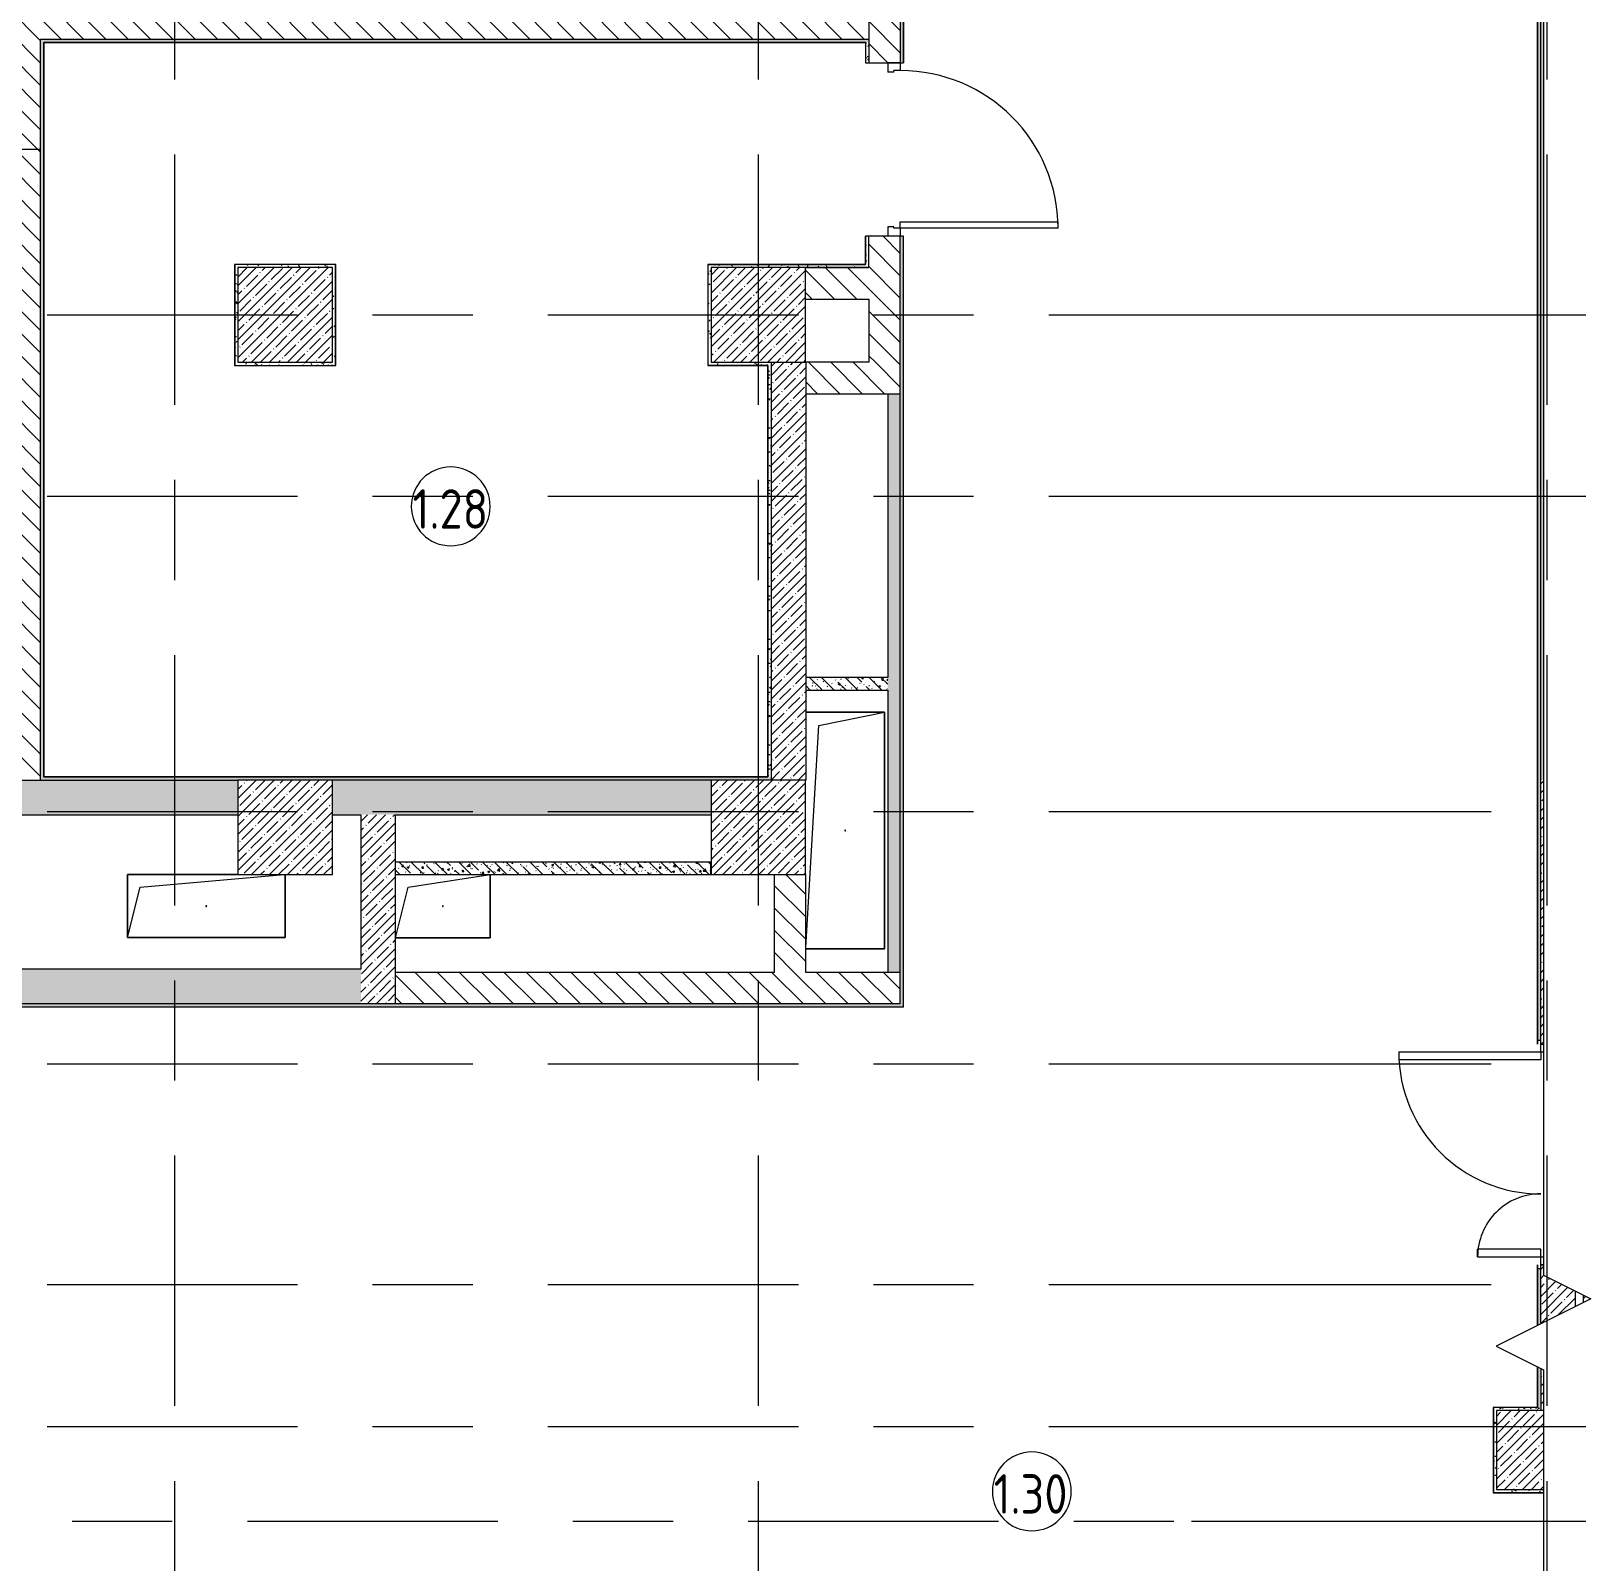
# Model space of a CAD drawing. Header units: millimetres. Extents: x -4185 to 186529, y -8553 to 29097.
# Drawn here: x 28700 to 38588, y 10241 to 19950 of the extents above; entities that cross this region are included whole.
import ezdxf

# ---------------------------------------------------------------- set-up
doc = ezdxf.new("R2010")
doc.units = ezdxf.units.MM
doc.linetypes.add('Осевая', pattern=[3175, 635, -476.25, 1587.5, -476.25])
for name, color, linetype, lineweight in [('A-AREA-IDEN', 7, 'Continuous', 9), ('A-DETL', 7, 'Continuous', 9), ('A-DETL-GENF', 7, 'Continuous', 9), ('A-DOOR', 7, 'Continuous', 9), ('A-DOOR-1', 7, 'Continuous', 13), ('A-DOOR-FRAM', 7, 'Continuous', 13), ('A-GENM', 7, 'Continuous', 9), ('A-WALL', 7, 'Continuous', 9), ('I-WALL', 7, 'Continuous', 9), ('S-COLS', 7, 'Continuous', 9), ('Оси', 7, 'Continuous', 9), ('Оси-2', 7, 'Осевая', 9)]:
    doc.layers.add(name, color=color, linetype=linetype, lineweight=lineweight)
doc.layers.add('A-WALL-1', color=7, linetype='Continuous', lineweight=9, true_color=0x3c3c3c)
doc.layers.add('A-WALL-FNSH-1', color=7, linetype='Continuous', lineweight=9, true_color=0x3c3c3c)
doc.styles.add('GOST Common_1', font='GOST_Common.ttf', dxfattribs={"width": 0.9, "height": 250})
pattern_1 = [(135, (0, 0), (-70.71068, -70.71068), [])]
pattern_2 = [(45, (0, 0), (-57.02463, 57.02463), []), (45, (57.025, 0), (-57.02463, 57.02463), [100.806, -20.161, 3.353, -16.808])]
pattern_3 = [(135, (0, 0), (-75.43415, -75.43415), [106.68, -17.78, 3.556, -17.78]), (135, (0, 75.39), (-75.43415, -75.43415), []), (50, (0, 0), (127.52922, -11.15758), [13.335, -146.685]), (355, (0, 0), (-24.66966, 133.74002), [10.668, -117.348]), (100.451, (10.63, -0.93), (102.85973, 122.58178), [11.333, -124.663]), (46.184, (0, 35.56), (189.75516, -29.43036), [20.002, -220.027]), (96.636, (15.81, 33.1), (166.1822, 173.1996), [17, -186.995]), (351.184, (0, 35.56), (166.1839, 173.1976), [16.002, -176.022]), (21, (17.78, 26.67), (106.13027, -71.58603), [13.335, -146.685]), (326, (17.78, 26.67), (43.26188, 128.93175), [10.668, -117.348]), (71.451, (26.62, 20.7), (149.39198, 57.34505), [11.333, -124.663]), (37.5, (0, 0), (2.16223, 59.18836), [3.353, -112.573, 3.353, -115.773, -117.792]), (37.5, (0, 0), (2.16223, 59.18836), [-235.052, 3.353, -114.44]), (7.5, (0, 0), (46.77386, 70.12615), [3.353, -64.567, 3.353, -109.906, -44.894]), (7.5, (0, 0), (46.77386, 70.12615), [-181.178, 3.353, -41.542]), (327.5, (-39.65, 0), (94.91367, -4.010093), [3.353, -41.097, 3.353, -135.331, -184.023]), (327.5, (-39.65, 0), (94.91367, -4.010093), [-183.134, 3.353, -180.67]), (317.5, (-57.43, 0), (103.69057, 17.79882), [3.353, -54.432, 3.353, -88.748, -130.683]), (317.5, (-57.43, 0), (103.69057, 17.79882), [-149.885, 3.353, -127.33])]
pattern_4 = [(0, (0, 0), (121.92, 30.48), [10.058, -81.382, 10.058, -81.382, -487.68]), (0, (0, 0), (121.92, 30.48), [-182.88, 10.058, -172.822, 10.058, -81.382, -213.36]), (0, (0, 0), (121.92, 30.48), [-457.2, 10.058, -50.902, 10.058, -142.342]), (120, (45.72, 15.24), (-87.356454, 90.345817), [10.058, -81.382, 10.058, -81.382, -487.68]), (120, (45.72, 15.24), (-87.356454, 90.345817), [-182.88, 10.058, -172.822, 10.058, -81.382, -213.36]), (120, (45.72, 15.24), (-87.356454, 90.345817), [-457.2, 10.058, -50.902, 10.058, -142.342]), (240, (60.96, 76.2), (-34.563546, -120.825817), [10.058, -81.382, 10.058, -81.382, -487.68]), (240, (60.96, 76.2), (-34.563546, -120.825817), [-182.88, 10.058, -172.822, 10.058, -81.382, -213.36]), (240, (60.96, 76.2), (-34.563546, -120.825817), [-457.2, 10.058, -50.902, 10.058, -142.342])]

# ---------------------------------------------------------------- blocks, each defined once
blk = doc.blocks.new('BSC_Колонна _Прямоугольная - 600х600-V23-План размещения напольных электротехнических лючков и розеток 1 этажа в осях 1-12')
at = {"layer": 'S-COLS'}
h = blk.add_hatch(dxfattribs=at)
h.set_pattern_fill('FP_38', color=256, style=0, pattern_type=2)
h.set_pattern_definition([(45, (-33310, -18150), (-57.02463, 57.02463), []), (45, (-33252.975, -18150), (-57.02463, 57.02463), [100.806, -20.161, 3.353, -16.808])])
h.paths.add_polyline_path([(-300, -300), (300, -300), (300, 300), (-300, 300)])
for p, q in [((300, 300), (-300, 300)), ((-300, 300), (-300, -300)), ((300, -300), (300, 300)), ((-300, -300), (300, -300))]:
    blk.add_line(p, q, dxfattribs=at)
blk = doc.blocks.new('BSC_Колонна _Прямоугольная - 600х600-V32-План размещения напольных электротехнических лючков и розеток 1 этажа в осях 1-12')
at = {"layer": 'S-COLS'}
h = blk.add_hatch(dxfattribs=at)
h.set_pattern_fill('FP_42', color=256, style=0, pattern_type=2)
h.set_pattern_definition([(45, (-33310, -14900), (-57.02463, 57.02463), []), (45, (-33252.975, -14900), (-57.02463, 57.02463), [100.806, -20.161, 3.353, -16.808])])
h.paths.add_polyline_path([(100.5, -300), (300, -300), (300, 300), (-300, 300), (-300, -300), (-99, -300)])
for p, q in [((300, 300), (-300, 300)), ((-300, 300), (-300, -300)), ((300, -300), (300, 300)), ((-300, -300), (300, -300))]:
    blk.add_line(p, q, dxfattribs=at)
blk = doc.blocks.new('BSC_Колонна _Прямоугольная - 600х600-V35-План размещения напольных электротехнических лючков и розеток 1 этажа в осях 1-12')
at = {"layer": 'S-COLS'}
h = blk.add_hatch(dxfattribs=at)
h.set_pattern_fill('FP_45', color=256, style=0, pattern_type=2)
h.set_pattern_definition([(45, (-30310, -14900), (-57.02463, 57.02463), []), (45, (-30252.975, -14900), (-57.02463, 57.02463), [100.806, -20.161, 3.353, -16.808])])
h.paths.add_polyline_path([(211, -300), (300, -300), (300, 300), (-300, 300), (-300, -300)])
for p, q in [((300, 300), (-300, 300)), ((-300, 300), (-300, -300)), ((300, -300), (300, 300)), ((-300, -300), (300, -300))]:
    blk.add_line(p, q, dxfattribs=at)
blk = doc.blocks.new('110_Дверь_СКБ_2Ст - Д-2 1450x2100h_Лестничная клетка EIS60-31891763-План размещения напольных электротехнических лючков и розеток 1 этажа в осях 1-12')
at = {"layer": 'A-DOOR'}
for centre, radius, start, end in [((662.5, 110), 900, 90, 180), ((-637.5, 110), 400, 360, 90)]:
    blk.add_arc(centre, radius, start, end, dxfattribs=at)
at = {"layer": 'A-DOOR-1'}
for p, q in [((662.5, 1010), (612.5, 1010)), ((612.5, 110), (612.5, 1010)), ((662.5, 1010), (662.5, 110)), ((-637.5, 510), (-587.5, 510)), ((-637.5, 510), (-637.5, 110)), ((-587.5, 110), (-587.5, 510)), ((-637.5, 110), (-587.5, 110)), ((662.5, 110), (612.5, 110))]:
    blk.add_line(p, q, dxfattribs=at)
at = {"layer": 'A-DOOR-FRAM'}
for p, q in [((-687.5, 110), (-687.5, 92.3)), ((-687.5, 110), (-637.5, 110)), ((-637.5, 110), (-637.5, 92.3)), ((662.5, 110), (662.5, 92.3)), ((662.5, 110), (712.5, 110)), ((712.5, 110), (712.5, 92.3))]:
    blk.add_line(p, q, dxfattribs=at)
blk = doc.blocks.new('110_Дверь_СКБ_1Ст_Внутренняя1 - Д-4к_п__1100x2100h_Артистические EI30-23988509-План размещения напольных электротехнических лючков и розеток 1 этажа в осях 1-12')
at = {"layer": 'A-DOOR'}
blk.add_arc((512.5, 100), 1000, 90, 180, dxfattribs=at)
at = {"layer": 'A-DOOR-1'}
for p, q in [((512.5, 1100), (472.5, 1100)), ((472.5, 100), (472.5, 1100)), ((512.5, 1100), (512.5, 100)), ((512.5, 100), (472.5, 100))]:
    blk.add_line(p, q, dxfattribs=at)
at = {"layer": 'A-DOOR-FRAM'}
for p, q in [((-537.5, 100), (-537.5, 20)), ((-537.5, 100), (-487.5, 100)), ((-487.5, 100), (-487.5, 60)), ((512.5, 100), (512.5, 60)), ((512.5, 100), (562.5, 100)), ((562.5, 100), (562.5, 20)), ((-537.5, 20), (-477.5, 20)), ((-477.5, 60), (-487.5, 60)), ((-477.5, 60), (-477.5, 20)), ((502.5, 60), (502.5, 20)), ((512.5, 60), (502.5, 60)), ((502.5, 20), (562.5, 20))]:
    blk.add_line(p, q, dxfattribs=at)
blk = doc.blocks.new('BSC_Колонна _Прямоугольная - 600х600-23728797-План размещения напольных электротехнических лючков и розеток 1 этажа в осях 1-12')
at = {"layer": 'S-COLS'}
h = blk.add_hatch(dxfattribs=at)
h.set_pattern_fill('FP_58', color=256, style=0, pattern_type=2)
h.set_pattern_definition([(45, (-30310, -18150), (-57.02463, 57.02463), []), (45, (-30252.975, -18150), (-57.02463, 57.02463), [100.806, -20.161, 3.353, -16.808])])
h.paths.add_polyline_path([(211, -300), (300, -300), (300, 300), (-300, 300), (-300, -300)])
for p, q in [((300, 300), (-300, 300)), ((-300, 300), (-300, -300)), ((300, -300), (300, 300)), ((-300, -300), (300, -300))]:
    blk.add_line(p, q, dxfattribs=at)
blk = doc.blocks.new('GM_Отверстие прямоугольное _в плите_ - Отверстие-21959735-План размещения напольных электротехнических лючков и розеток 1 этажа в осях 1-12')
at = {"layer": 'A-GENM'}
for p, q in [((-249.5, 750), (250, 750)), ((250, 750), (-249.5, 750)), ((-166.7, 666.7), (250, 750)), ((250, 750), (250, -750)), ((250, -750), (250, 750)), ((-249.5, -741.9), (-166.7, 666.7)), ((250, -750), (-249.5, -750)), ((-249.5, -750), (250, -750))]:
    blk.add_line(p, q, dxfattribs=at)
for start, end in [(360, 180), (180, 360)]:
    blk.add_arc((0, 0), 2.5, start, end, dxfattribs=at)
blk = doc.blocks.new('GM_Отверстие прямоугольное _в плите_ - Отверстие-21955464-План размещения напольных электротехнических лючков и розеток 1 этажа в осях 1-12')
at = {"layer": 'A-GENM'}
for p, q in [((-220, 120), (300, 200)), ((300, 200), (300, -200)), ((300, -200), (300, 200)), ((-300, -200), (-220, 120)), ((300, -200), (-300, -200)), ((-300, -200), (300, -200))]:
    blk.add_line(p, q, dxfattribs=at)
for start, end in [(360, 180), (180, 360)]:
    blk.add_arc((0, 0), 2.5, start, end, dxfattribs=at)
blk = doc.blocks.new('GM_Отверстие прямоугольное _в плите_ - Отверстие-22278810-План размещения напольных электротехнических лючков и розеток 1 этажа в осях 1-12')
at = {"layer": 'A-GENM'}
for p, q in [((-500, -200), (-500, 200)), ((-500, 200), (200, 200)), ((200, 200), (-500, 200)), ((-500, 200), (-500, -200)), ((-420, 120), (494.6, 199.5)), ((500, 199.5), (500, -200)), ((500, -200), (500, 199.5)), ((-500, -200), (-420, 120)), ((500, -200), (-500, -200)), ((-500, -200), (500, -200))]:
    blk.add_line(p, q, dxfattribs=at)
for start, end in [(360, 180), (180, 360)]:
    blk.add_arc((0, 0), 2.5, start, end, dxfattribs=at)
blk = doc.blocks.new('BSC_Колонна _Прямоугольная - 500х500-V71-План размещения напольных электротехнических лючков и розеток 1 этажа в осях 1-12')
at = {"layer": 'S-COLS'}
h = blk.add_hatch(dxfattribs=at)
h.set_pattern_fill('FP_76', color=256, style=0, pattern_type=2)
h.set_pattern_definition([(45, (-38240, -10950), (-57.02463, 57.02463), []), (45, (-38182.975, -10950), (-57.02463, 57.02463), [100.806, -20.161, 3.353, -16.808])])
h.paths.add_polyline_path([(30, -250), (47.7, -250), (47.7, 250), (-250, 250), (-250, -250)])
for p, q in [((47.7, 250), (-250, 250)), ((-250, 250), (-250, -250)), ((-250, -250), (47.7, -250))]:
    blk.add_line(p, q, dxfattribs=at)
blk = doc.blocks.new('BSC_Колонна _Прямоугольная - 600х600-V144-План размещения напольных электротехнических лючков и розеток 1 этажа в осях 1-12')
at = {"layer": 'S-COLS'}
for p, q in [((300, 300), (-300, 300)), ((-300, 300), (-300, -300)), ((300, -300), (300, 300)), ((-300, -300), (300, -300))]:
    blk.add_line(p, q, dxfattribs=at)
blk = doc.blocks.new('DET_L_Линия разрыва - М100-30654710-План размещения напольных электротехнических лючков и розеток 1 этажа в осях 1-12')
at = {"layer": 'A-DETL-GENF'}
for p, q in [((11889.9, 300), (11739.9, 0)), ((12189.9, -300), (11889.9, 300)), ((11739.9, 0), (0, 0)), ((12339.9, 0), (12189.9, -300)), ((24079.7, 0), (12339.9, 0))]:
    blk.add_line(p, q, dxfattribs=at)
blk = doc.blocks.new('Марка_Помещения - Номер-25198446-План размещения напольных электротехнических лючков и розеток 1 этажа в осях 1-12')
at = {"layer": 'A-AREA-IDEN'}
for start, end in [(360, 180), (180, 360)]:
    blk.add_arc((0, 0), 2.5, start, end, dxfattribs=at)

msp = doc.modelspace()

# ---------------------------------------------------------------- hatches: boundary and pattern name
at = {"layer": 'I-WALL'}
h = msp.add_hatch(dxfattribs=at)
h.set_pattern_fill('FP_18', color=256, style=0, pattern_type=2)
h.set_pattern_definition(pattern_1)
h.paths.add_polyline_path([(28760, 15200), (28760, 26500), (28560, 26500), (28560, 15200)])
h = msp.add_hatch(dxfattribs=at)
h.set_pattern_fill('FP_18', color=256, style=0, pattern_type=2)
h.set_pattern_definition(pattern_1)
h.paths.add_polyline_path([(34210, 17850), (34210, 18650), (34010, 18650), (34010, 17850), (34130, 17850)])
h.paths.add_polyline_path([(34010, 19750), (34210, 19750), (34210, 23400), (34010, 23400), (34010, 19880)])
h = msp.add_hatch(dxfattribs=at)
h.set_pattern_fill('FP_1', color=256, style=0, pattern_type=2)
h.set_pattern_definition(pattern_2)
h.paths.add_polyline_path([(38287.7, 15200), (38287.7, 21575.3), (38270, 21575.3), (38270, 15200)])
h.paths.add_polyline_path([(38270, 22975.3), (38287.7, 22975.3), (38287.7, 23400), (38270, 23400), (38270, 23177)])
h = msp.add_hatch(dxfattribs=at)
h.set_pattern_fill('FP_84', color=256, style=0, pattern_type=2)
h.set_pattern_definition(pattern_4)
h.paths.add_polyline_path([(34218, 13760), (34230, 13760), (34230, 18650), (34210, 18650), (34210, 13760)])
h.paths.add_polyline_path([(34210, 19750), (34230, 19750), (34230, 23004), (34210, 23004), (34210, 21011.8)])
h = msp.add_hatch(dxfattribs=at)
h.set_pattern_fill('FP_84', color=256, style=0, pattern_type=2)
h.set_pattern_definition(pattern_4)
h.paths.add_polyline_path([(38250, 11220), (38270, 11220), (38270, 11468.7), (38250, 11478.7), (38250, 11221)])
h.paths.add_polyline_path([(38250, 11741), (38270, 11751), (38270, 12100), (38250, 12100), (38250, 11909.9)])
h.paths.add_polyline_path([(38250, 13550), (38270, 13550), (38270, 21595.3), (38250, 21595.3), (38250, 13980)])
h = msp.add_hatch(dxfattribs=at)
h.set_pattern_fill('FP_18', color=256, style=0, pattern_type=2)
h.set_pattern_definition(pattern_1)
h.paths.add_polyline_path([(33211, 19900), (34010, 19900), (34010, 20100), (28760, 20100), (28760, 19900), (30521, 19900)])
h = msp.add_hatch(dxfattribs=at)
h.set_pattern_fill('FP_84', color=256, style=0, pattern_type=2)
h.set_pattern_definition(pattern_4)
h.paths.add_polyline_path([(28760, 15220), (28780, 15221), (28780, 19900), (28760, 19900), (28760, 16681.4)])
h = msp.add_hatch(dxfattribs=at)
h.set_pattern_fill('FP_84', color=256, style=0, pattern_type=2)
h.set_pattern_definition(pattern_4)
h.paths.add_polyline_path([(33010, 19880), (34010, 19880), (34010, 19900), (28780, 19900), (28781, 19880), (30610, 19880)])
h = msp.add_hatch(dxfattribs=at)
h.set_pattern_fill('FP_84', color=256, style=0, pattern_type=2)
h.set_pattern_definition(pattern_4)
h.paths.add_polyline_path([(33990, 18450), (34010, 18450), (34010, 18650), (33990, 18650), (33990, 18470)])
h.paths.add_polyline_path([(33990, 19750), (34010, 19750), (34010, 19880), (33990, 19880)])
h = msp.add_hatch(dxfattribs=at)
h.set_pattern_fill('FP_84', color=256, style=0, pattern_type=2)
h.set_pattern_definition(pattern_4)
h.paths.add_polyline_path([(29990, 18450), (30610, 18450), (30610, 18470), (29990, 18470)])
h = msp.add_hatch(dxfattribs=at)
h.set_pattern_fill('FP_84', color=256, style=0, pattern_type=2)
h.set_pattern_definition(pattern_4)
h.paths.add_polyline_path([(29990, 17830), (30010, 17830), (30010, 18450), (29990, 18450), (29990, 17850)])
h = msp.add_hatch(dxfattribs=at)
h.set_pattern_fill('FP_84', color=256, style=0, pattern_type=2)
h.set_pattern_definition(pattern_4)
h.paths.add_polyline_path([(30610, 17850), (30630, 17850), (30630, 18470), (30610, 18470), (30610, 18450)])
h = msp.add_hatch(dxfattribs=at)
h.set_pattern_fill('FP_84', color=256, style=0, pattern_type=2)
h.set_pattern_definition(pattern_4)
h.paths.add_polyline_path([(32990, 18450), (33990, 18450), (33989, 18470), (32990, 18470)])
h = msp.add_hatch(dxfattribs=at)
h.set_pattern_fill('FP_84', color=256, style=0, pattern_type=2)
h.set_pattern_definition(pattern_4)
h.paths.add_polyline_path([(33010, 17830), (33010, 18450), (32990, 18449.6), (32990, 17830)])
h = msp.add_hatch(dxfattribs=at)
h.set_pattern_fill('FP_18', color=256, style=0, pattern_type=2)
h.set_pattern_definition(pattern_1)
h.paths.add_polyline_path([(33610, 18250), (34010, 18250), (34010, 18450), (33610, 18450)])
h = msp.add_hatch(dxfattribs=at)
h.set_pattern_fill('FP_84', color=256, style=0, pattern_type=2)
h.set_pattern_definition(pattern_4)
h.paths.add_polyline_path([(30610, 17830), (30630, 17830), (30630, 17850), (30010, 17850), (30010, 17830), (30521, 17830)])
h = msp.add_hatch(dxfattribs=at)
h.set_pattern_fill('FP_84', color=256, style=0, pattern_type=2)
h.set_pattern_definition(pattern_4)
h.paths.add_polyline_path([(33010, 17830), (33390.5, 17830), (33390.5, 17850), (33010, 17850)])
h = msp.add_hatch(dxfattribs=at)
h.set_pattern_fill('FP_84', color=256, style=0, pattern_type=2)
h.set_pattern_definition(pattern_4)
h.paths.add_polyline_path([(33390.5, 15220), (33390.5, 17830), (33370.5, 17829), (33370.5, 15220)])
h = msp.add_hatch(dxfattribs=at)
h.set_pattern_fill('FP_1', color=256, style=0, pattern_type=2)
h.set_pattern_definition(pattern_2)
h.paths.add_polyline_path([(33610.5, 15200), (33610, 17850), (33390.5, 17850), (33390.5, 15200), (33610, 15200)])
h = msp.add_hatch(dxfattribs=at)
h.set_pattern_fill('FP_18', color=256, style=0, pattern_type=2)
h.set_pattern_definition(pattern_1)
h.paths.add_polyline_path([(33610.5, 17650), (34210, 17650), (34210, 17850), (33610.5, 17850)])
h = msp.add_hatch(dxfattribs=at)
h.set_pattern_fill('FP_41', color=256, style=0, pattern_type=2)
h.set_pattern_definition(pattern_3)
h.paths.add_polyline_path([(34210, 13980), (34210, 17650), (34130, 17650), (34130, 13980)])
h = msp.add_hatch(dxfattribs=at)
h.set_pattern_fill('FP_41', color=256, style=0, pattern_type=2)
h.set_pattern_definition(pattern_3)
h.paths.add_polyline_path([(34130, 15770), (34130, 15850), (33610.5, 15850), (33610.5, 15770), (34126.4, 15770)])
h = msp.add_hatch(dxfattribs=at)
h.set_pattern_fill('FP_1', color=256, style=0, pattern_type=2)
h.set_pattern_definition(pattern_2)
h.paths.add_polyline_path([(25810, 14980), (25810, 15200), (22510, 15200), (22510, 14980), (25790, 14980)])
h.paths.add_polyline_path([(30790, 14980), (33010, 14980), (33010, 15200), (30610, 15200), (30610, 14980)])
h.paths.add_polyline_path([(30010, 14980), (30010, 15200), (26410, 15200), (26410, 14980), (28760, 14980)])
h = msp.add_hatch(dxfattribs=at)
h.set_pattern_fill('FP_84', color=256, style=0, pattern_type=2)
h.set_pattern_definition(pattern_4)
h.paths.add_polyline_path([(33390.5, 15200), (33390.5, 15220), (28760, 15220), (28760, 15200), (33211, 15200)])
h = msp.add_hatch(dxfattribs=at)
h.set_pattern_fill('FP_1', color=256, style=0, pattern_type=2)
h.set_pattern_definition(pattern_2)
h.paths.add_polyline_path([(38287.7, 11200), (38287.7, 11459.9), (38270, 11468.7), (38270, 11200)])
h.paths.add_polyline_path([(38270, 11751), (38490, 11861), (38490, 11958.7), (38287.7, 12059.9), (38287.7, 12125), (38270, 12125), (38270, 11852.6)])
h.paths.add_polyline_path([(38270, 13525), (38287.7, 13525), (38287.7, 15200), (38270, 15200)])
h = msp.add_hatch(dxfattribs=at)
h.set_pattern_fill('FP_1', color=256, style=0, pattern_type=2)
h.set_pattern_definition(pattern_2)
h.paths.add_polyline_path([(31010, 13780), (31010, 14980), (30790, 14980), (30790, 13780)])
h = msp.add_hatch(dxfattribs=at)
h.set_pattern_fill('FP_41', color=256, style=0, pattern_type=2)
h.set_pattern_definition(pattern_3)
h.paths.add_polyline_path([(31610, 14600), (33009.7, 14600), (33009.7, 14680), (31010, 14680), (31010, 14600)])
h = msp.add_hatch(dxfattribs=at)
h.set_pattern_fill('FP_18', color=256, style=0, pattern_type=2)
h.set_pattern_definition(pattern_1)
h.paths.add_polyline_path([(33410.5, 13980), (33610.5, 13980), (33610, 14600), (33410.5, 14600), (33410.5, 14046.7)])
h = msp.add_hatch(dxfattribs=at)
h.set_pattern_fill('FP_1', color=256, style=0, pattern_type=2)
h.set_pattern_definition(pattern_2)
h.paths.add_polyline_path([(25813.5, 13780), (30790, 13780), (30790, 14000), (22590, 14000), (22590, 13780), (25141, 13780)])
h = msp.add_hatch(dxfattribs=at)
h.set_pattern_fill('FP_18', color=256, style=0, pattern_type=2)
h.set_pattern_definition(pattern_1)
h.paths.add_polyline_path([(34210, 13780), (34210, 13980), (31010, 13980), (31010, 13780), (33211, 13780)])
h = msp.add_hatch(dxfattribs=at)
h.set_pattern_fill('FP_84', color=256, style=0, pattern_type=2)
h.set_pattern_definition(pattern_4)
h.paths.add_polyline_path([(28040, 13760), (34210, 13760), (34210, 13780), (28040, 13780)])
h = msp.add_hatch(dxfattribs=at)
h.set_pattern_fill('FP_1', color=256, style=0, pattern_type=2)
h.set_pattern_definition(pattern_2)
h.paths.add_polyline_path([(38540, 11886), (38587.7, 11909.9), (38540, 11933.7), (38540, 11909.9)])
h = msp.add_hatch(dxfattribs=at)
h.set_pattern_fill('FP_84', color=256, style=0, pattern_type=2)
h.set_pattern_definition(pattern_4)
h.paths.add_polyline_path([(37970, 10700), (37990, 10700), (37990, 11220), (37970, 11220), (37970, 10900)])
h = msp.add_hatch(dxfattribs=at)
h.set_pattern_fill('FP_84', color=256, style=0, pattern_type=2)
h.set_pattern_definition(pattern_4)
h.paths.add_polyline_path([(38270, 11200), (38270, 11220), (37990, 11220), (37990, 11200), (38250, 11200)])
h = msp.add_hatch(dxfattribs=at)
h.set_pattern_fill('FP_84', color=256, style=0, pattern_type=2)
h.set_pattern_definition(pattern_4)
h.paths.add_polyline_path([(38270, 10680), (38287.7, 10680), (38287.7, 10700), (37970, 10700), (37970, 10680), (37990, 10680)])

# ---------------------------------------------------------------- linework, layer by layer
at = {"layer": 'A-DETL'}
msp.add_line((28760, 19200), (21890, 19200), dxfattribs=at)
at = {"layer": 'A-WALL'}
for p, q in [((28780, 19880), (33990, 19880)), ((28780, 19880), (28780, 15220)), ((33990, 18650), (33990, 18470)), ((33370.5, 17830), (33010, 17830)), ((33370.5, 15220), (33370.5, 17830)), ((34130, 17650), (34210, 17650)), ((28780, 15220), (33370.5, 15220)), ((31010, 13780), (31010, 13980)), ((34210, 13760), (28060, 13760))]:
    msp.add_line(p, q, dxfattribs=at)
at = {"layer": 'A-WALL-1'}
for p, q in [((34010, 23400), (34010, 19750)), ((34210, 23400), (34210, 19750)), ((38270, 13525), (38270, 21575.3)), ((28760, 15200), (28760, 19900)), ((28760, 19900), (34010, 19900)), ((33990, 19880), (33990, 19750)), ((33990, 19750), (34230, 19750)), ((34230, 18650), (33990, 18650)), ((34010, 18450), (34010, 18650)), ((34210, 13780), (34210, 18650)), ((34230, 13760), (34230, 18650)), ((30630, 18470), (29990, 18470)), ((29990, 18470), (29990, 17830)), ((30630, 17830), (30630, 18470)), ((32990, 18470), (32990, 17830)), ((34010, 18450), (33610, 18450)), ((33610, 18450), (34010, 18450)), ((33990, 18470), (33989, 18470)), ((33610, 18250), (34010, 18250)), ((34010, 18250), (34010, 17850)), ((29990, 17830), (30630, 17830)), ((33390.5, 17850), (33390.5, 15200)), ((34010, 17850), (33610.5, 17850)), ((33610.5, 17850), (33610.5, 15200)), ((33610.5, 17650), (34130, 17650)), ((34130, 17650), (34130, 15850)), ((34130, 15850), (33610.5, 15850)), ((33610.5, 15770), (34130, 15770)), ((34130, 15770), (34130, 13980)), ((26410, 15200), (30010, 15200)), ((33010, 15200), (30610, 15200)), ((26410, 14980), (30010, 14980)), ((30610, 14980), (30790, 14980)), ((30790, 14980), (30790, 14000)), ((31010, 14980), (33010, 14980)), ((31010, 13980), (31010, 14980)), ((33009.7, 14680), (31010, 14680)), ((33009.7, 14600), (33009.7, 14680)), ((31010, 14600), (33009.7, 14600)), ((33410.5, 14600), (33410.5, 13980)), ((33610.5, 13980), (33610.5, 14600)), ((30790, 14000), (22590, 14000)), ((33410.5, 13980), (31010, 13980)), ((34210, 13980), (33610.5, 13980)), ((34210, 13780), (22590, 13780)), ((38250, 13550), (38270, 13550)), ((38270, 13525), (38287.7, 13525)), ((38270, 12100), (38250, 12100)), ((38287.7, 12125), (38270, 12125)), ((38270, 11751), (38270, 12125)), ((38490, 11861), (38490, 11958.7)), ((38540, 11933.7), (38540, 11886)), ((38270, 11468.7), (38270, 11200)), ((37970, 11220), (37970, 10680)), ((38250, 11220), (37970, 11220)), ((38250, 11221), (38250, 11220)), ((37970, 10680), (38287.7, 10680))]:
    msp.add_line(p, q, dxfattribs=at)
at = {"layer": 'A-WALL-FNSH-1'}
for p, q in [((34230, 23003), (34230, 19750)), ((34231, 19750), (34231, 23003)), ((38249, 21575.3), (38249, 13525)), ((38250, 13525), (38250, 21575.3)), ((28781, 15221), (28781, 19879)), ((28781, 19879), (33989, 19879)), ((33989, 19879), (33989, 19750)), ((33989, 19750), (33990, 19750)), ((34230, 19750), (34231, 19750)), ((33990, 18650), (33989, 18650)), ((33989, 18470), (33989, 18650)), ((34231, 18650), (34230, 18650)), ((34231, 13759), (34231, 18650)), ((30631, 18471), (29989, 18471)), ((29989, 18471), (29989, 17829)), ((30631, 17829), (30631, 18471)), ((33989, 18471), (32989, 18471)), ((32989, 18471), (32989, 17829)), ((32990, 18470), (33989, 18470)), ((29989, 17829), (30631, 17829)), ((32989, 17829), (33369.5, 17829)), ((33010, 17830), (32990, 17830)), ((33369.5, 17829), (33369.5, 15221)), ((33369.5, 15221), (28781, 15221)), ((34231, 13759), (28060, 13759)), ((34230, 13760), (34210, 13760)), ((38249, 13525), (38250, 13525)), ((38250, 12125), (38249, 12125)), ((38249, 12125), (38249, 11740.5)), ((38250, 11741), (38250, 12125)), ((38249, 11479.2), (38249, 11221)), ((38250, 11221), (38250, 11478.7)), ((37969, 11221), (37969, 10679)), ((38249, 11221), (37969, 11221)), ((37969, 10679), (38287.7, 10679))]:
    msp.add_line(p, q, dxfattribs=at)
at = {"layer": 'Оси'}
for p, q in [((36057, 18150), (38557, 18150)), ((36057, 17000), (38557, 17000)), ((35457, 15000), (37957, 15000)), ((35457, 13400), (37957, 13400)), ((35457, 12000), (37957, 12000)), ((36057, 11100), (38557, 11100)), ((36057, 10500), (38557, 10500))]:
    msp.add_line(p, q, dxfattribs=at)
at = {"layer": 'Оси-2'}
for p, q in [((29610, 593.7), (29610, 24898.1)), ((33310, 593.7), (33310, 24898.1)), ((38310, 593.7), (38310, 21277.7)), ((-885.2, 18150), (36057, 18150)), ((-885.2, 17000), (36057, 17000)), ((-885.2, 15000), (35457, 15000)), ((-885.2, 13400), (35457, 13400)), ((-885.2, 12000), (35457, 12000)), ((-885.2, 11100), (36057, 11100)), ((384.8, 10500), (36057, 10500))]:
    msp.add_line(p, q, dxfattribs=at)

# ---------------------------------------------------------------- block references
at = {"layer": 'A-AREA-IDEN', "xscale": 99.99999999999993, "yscale": 99.99999999999993, "zscale": 99.99999999999993}
for p in [(31359.7, 16935.8), (35043.5, 10688.1)]:
    msp.add_blockref('Марка_Помещения - Номер-25198446-План размещения напольных электротехнических лючков и розеток 1 этажа в осях 1-12', p, dxfattribs=at)
at = {"layer": 'A-DETL-GENF', "rotation": 90.00000000000031}
msp.add_blockref('DET_L_Линия разрыва - М100-30654710-План размещения напольных электротехнических лючков и розеток 1 этажа в осях 1-12', (38287.7, -280), dxfattribs=at)
at = {"layer": 'A-DOOR'}
for name, p, rotation in [('110_Дверь_СКБ_1Ст_Внутренняя1 - Д-4к_п__1100x2100h_Артистические EI30-23988509-План размещения напольных электротехнических лючков и розеток 1 этажа в осях 1-12', (34110, 19212.5), 269.9999999999999), ('110_Дверь_СКБ_2Ст - Д-2 1450x2100h_Лестничная клетка EIS60-31891763-План размещения напольных электротехнических лючков и розеток 1 этажа в осях 1-12', (38380, 12812.5), 89.99999999999991)]:
    msp.add_blockref(name, p, dxfattribs=dict(at, rotation=rotation))
at = {"layer": 'A-GENM'}
for name, p in [('GM_Отверстие прямоугольное _в плите_ - Отверстие-21959735-План размещения напольных электротехнических лючков и розеток 1 этажа в осях 1-12', (33860, 14880)), ('GM_Отверстие прямоугольное _в плите_ - Отверстие-22278810-План размещения напольных электротехнических лючков и розеток 1 этажа в осях 1-12', (29810, 14400.5)), ('GM_Отверстие прямоугольное _в плите_ - Отверстие-21955464-План размещения напольных электротехнических лючков и розеток 1 этажа в осях 1-12', (31310, 14400))]:
    msp.add_blockref(name, p, dxfattribs=at)
at = {"layer": 'S-COLS'}
for name, p in [('BSC_Колонна _Прямоугольная - 600х600-23728797-План размещения напольных электротехнических лючков и розеток 1 этажа в осях 1-12', (30310, 18150)), ('BSC_Колонна _Прямоугольная - 600х600-V144-План размещения напольных электротехнических лючков и розеток 1 этажа в осях 1-12', (30310, 18150)), ('BSC_Колонна _Прямоугольная - 600х600-V23-План размещения напольных электротехнических лючков и розеток 1 этажа в осях 1-12', (33310, 18150)), ('BSC_Колонна _Прямоугольная - 600х600-V35-План размещения напольных электротехнических лючков и розеток 1 этажа в осях 1-12', (30310, 14900)), ('BSC_Колонна _Прямоугольная - 600х600-V32-План размещения напольных электротехнических лючков и розеток 1 этажа в осях 1-12', (33310, 14900)), ('BSC_Колонна _Прямоугольная - 500х500-V71-План размещения напольных электротехнических лючков и розеток 1 этажа в осях 1-12', (38240, 10950))]:
    msp.add_blockref(name, p, dxfattribs=at)

# ---------------------------------------------------------------- texts
at = {"layer": 'A-AREA-IDEN', "char_height": 250, "width": 606.076, "attachment_point": 1, "style": 'GOST Common_1'}
for s, insert in [('1.28', (31117.8, 17044.3)), ('1.30', (34801.6, 10796.7))]:
    msp.add_mtext(s, dxfattribs=dict(at, insert=insert))

doc.saveas('drawing.dxf')
